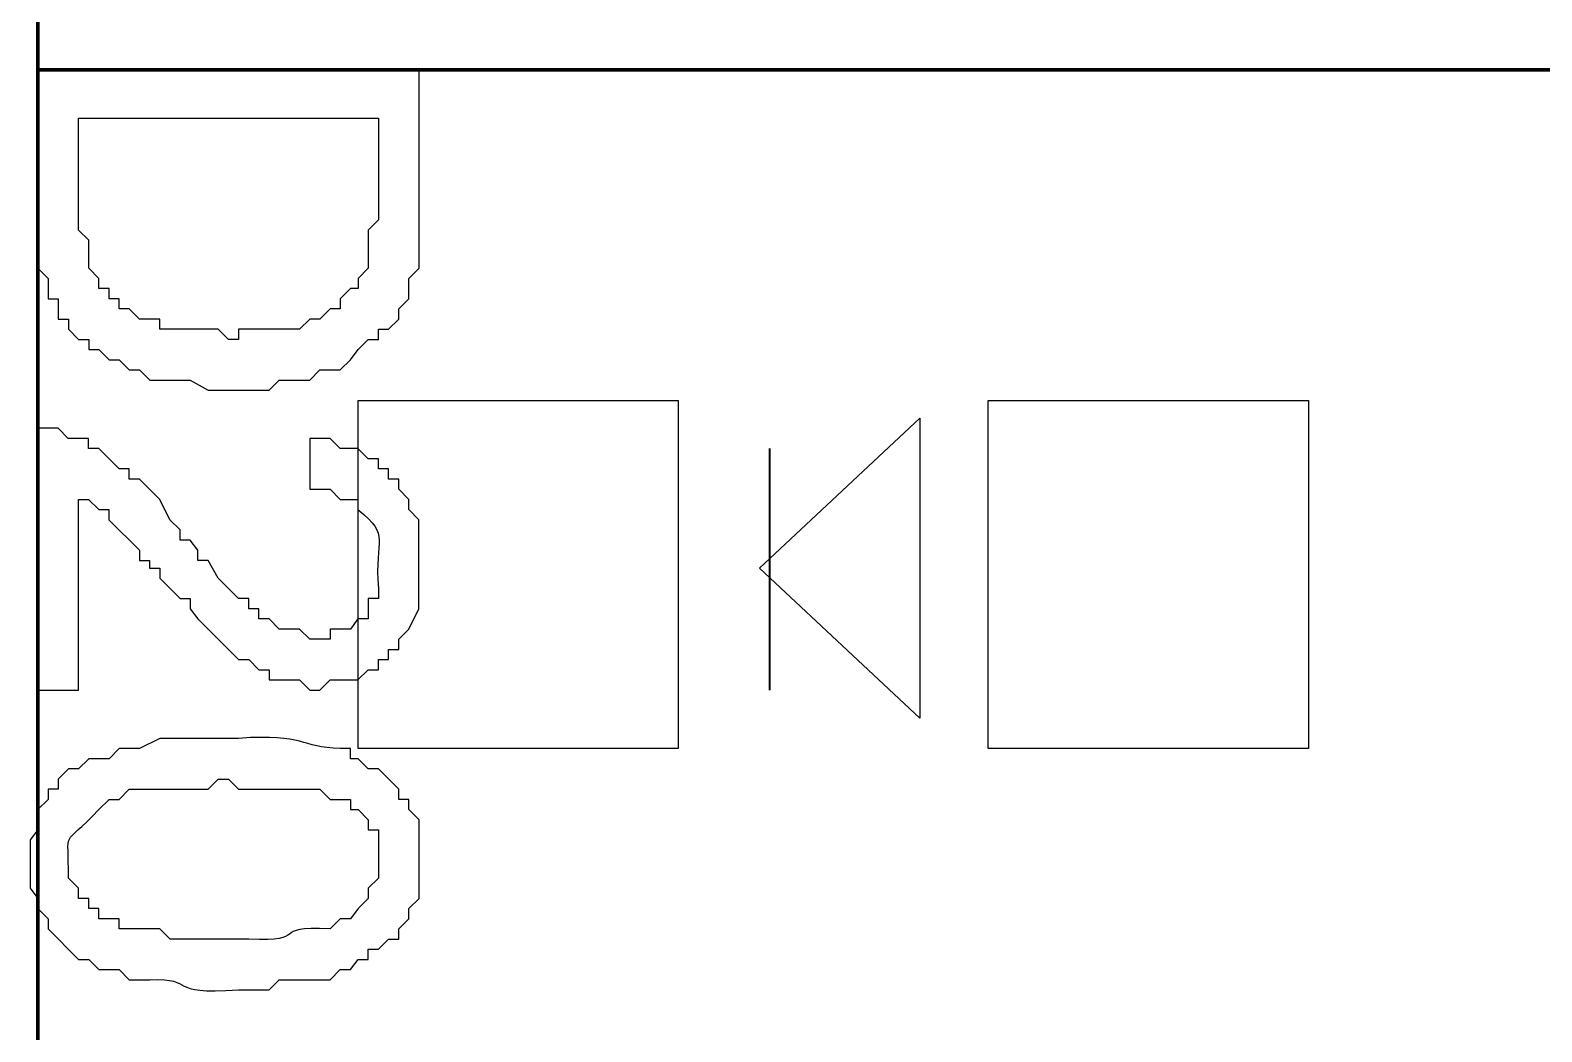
# Model space of a CAD drawing. Header units: millimetres. Extents: x -109 to -14.2, y -107.5 to -24.7.
# Drawn here: x -46.628 to -42.79, y -81.253 to -78.709 of the extents above; entities that cross this region are included whole.
import ezdxf

# ---------------------------------------------------------------- set-up
doc = ezdxf.new("R2010")
doc.units = ezdxf.units.MM
doc.header["$MEASUREMENT"] = 0
doc.layers.add('layer 1', color=7, linetype='Continuous')

msp = doc.modelspace()

# ---------------------------------------------------------------- linework, layer by layer
at = {"layer": 'layer 1', "color": 0, "lineweight": 80}
for points in [[(-46.6086, -91.5042), (-46.6086, -91.5042), (-46.6086, -40.7152), (-46.6086, -40.7152)], [(-46.6086, -78.8101), (-46.6086, -78.8101), (-37.9674, -78.8101), (-37.9674, -78.8101)]]:
    msp.add_open_spline(points, degree=3, dxfattribs=at)
at = {"layer": 'layer 1', "color": 0}
for points, knots in [([(-46.6086, -78.8101), (-46.6086, -78.8101), (-45.6406, -78.8101), (-45.6406, -78.8101), (-45.6406, -78.8101), (-45.6406, -78.8101), (-45.6406, -79.3135), (-45.6406, -79.3135), (-45.6406, -79.3135), (-45.6406, -79.3135), (-45.6664, -79.3393), (-45.6664, -79.3393), (-45.6664, -79.3393), (-45.6664, -79.3393), (-45.6664, -79.3909), (-45.6664, -79.3909), (-45.6664, -79.3909), (-45.6664, -79.3909), (-45.6922, -79.4168), (-45.6922, -79.4168), (-45.6922, -79.4168), (-45.6922, -79.4168), (-45.6922, -79.4426), (-45.6922, -79.4426), (-45.6922, -79.4426), (-45.6922, -79.4426), (-45.718, -79.4684), (-45.718, -79.4684), (-45.718, -79.4684), (-45.718, -79.4684), (-45.7438, -79.4684), (-45.7438, -79.4684), (-45.7438, -79.4684), (-45.7438, -79.4684), (-45.7438, -79.4942), (-45.7438, -79.4942), (-45.7438, -79.4942), (-45.7438, -79.4942), (-45.7696, -79.4942), (-45.7696, -79.4942), (-45.7696, -79.4942), (-45.7696, -79.4942), (-45.7954, -79.52), (-45.7954, -79.52), (-45.7954, -79.52), (-45.7954, -79.52), (-45.8148, -79.5458), (-45.8148, -79.5458), (-45.8148, -79.5458), (-45.8148, -79.5458), (-45.8406, -79.5717), (-45.8406, -79.5717), (-45.8406, -79.5717), (-45.8406, -79.5717), (-45.8922, -79.5717), (-45.8922, -79.5717), (-45.8922, -79.5717), (-45.8922, -79.5717), (-45.9181, -79.5975), (-45.9181, -79.5975), (-45.9181, -79.5975), (-45.9181, -79.5975), (-45.9955, -79.5975), (-45.9955, -79.5975), (-45.9955, -79.5975), (-45.9955, -79.5975), (-46.0213, -79.6233), (-46.0213, -79.6233), (-46.0213, -79.6233), (-46.0213, -79.6233), (-46.1762, -79.6233), (-46.1762, -79.6233), (-46.1762, -79.6233), (-46.1762, -79.6233), (-46.2214, -79.5975), (-46.2214, -79.5975), (-46.2214, -79.5975), (-46.2214, -79.5975), (-46.3246, -79.5975), (-46.3246, -79.5975), (-46.3246, -79.5975), (-46.3246, -79.5975), (-46.3505, -79.5717), (-46.3505, -79.5717), (-46.3505, -79.5717), (-46.3505, -79.5717), (-46.3763, -79.5717), (-46.3763, -79.5717), (-46.3763, -79.5717), (-46.3763, -79.5717), (-46.4021, -79.5458), (-46.4021, -79.5458), (-46.4021, -79.5458), (-46.4021, -79.5458), (-46.4279, -79.5458), (-46.4279, -79.5458), (-46.4279, -79.5458), (-46.4279, -79.5458), (-46.4537, -79.52), (-46.4537, -79.52), (-46.4537, -79.52), (-46.4537, -79.52), (-46.4795, -79.52), (-46.4795, -79.52), (-46.4795, -79.52), (-46.4795, -79.52), (-46.4795, -79.4942), (-46.4795, -79.4942), (-46.4795, -79.4942), (-46.4795, -79.4942), (-46.5053, -79.4942), (-46.5053, -79.4942), (-46.5053, -79.4942), (-46.5053, -79.4942), (-46.5311, -79.4684), (-46.5311, -79.4684), (-46.5311, -79.4684), (-46.5311, -79.4684), (-46.5311, -79.4426), (-46.5311, -79.4426), (-46.5311, -79.4426), (-46.5311, -79.4426), (-46.557, -79.4426), (-46.557, -79.4426), (-46.557, -79.4426), (-46.557, -79.4426), (-46.557, -79.3909), (-46.557, -79.3909), (-46.557, -79.3909), (-46.557, -79.3909), (-46.5828, -79.3909), (-46.5828, -79.3909), (-46.5828, -79.3909), (-46.5828, -79.3909), (-46.5828, -79.3393), (-46.5828, -79.3393), (-46.5828, -79.3393), (-46.5828, -79.3393), (-46.6086, -79.3135), (-46.6086, -79.3135), (-46.6086, -79.3135), (-46.6086, -79.3135), (-46.6086, -79.1651), (-46.6086, -79.1651), (-46.6086, -79.1651), (-46.6086, -79.1651), (-46.6086, -78.8101), (-46.6086, -78.8101)], [0, 0, 0, 0, 0.026316, 0.026316, 0.026316, 0.026316, 0.052632, 0.052632, 0.052632, 0.052632, 0.078947, 0.078947, 0.078947, 0.078947, 0.105263, 0.105263, 0.105263, 0.105263, 0.131579, 0.131579, 0.131579, 0.131579, 0.157895, 0.157895, 0.157895, 0.157895, 0.184211, 0.184211, 0.184211, 0.184211, 0.210526, 0.210526, 0.210526, 0.210526, 0.236842, 0.236842, 0.236842, 0.236842, 0.263158, 0.263158, 0.263158, 0.263158, 0.289474, 0.289474, 0.289474, 0.289474, 0.315789, 0.315789, 0.315789, 0.315789, 0.342105, 0.342105, 0.342105, 0.342105, 0.368421, 0.368421, 0.368421, 0.368421, 0.394737, 0.394737, 0.394737, 0.394737, 0.421053, 0.421053, 0.421053, 0.421053, 0.447368, 0.447368, 0.447368, 0.447368, 0.473684, 0.473684, 0.473684, 0.473684, 0.5, 0.5, 0.5, 0.5, 0.526316, 0.526316, 0.526316, 0.526316, 0.552632, 0.552632, 0.552632, 0.552632, 0.578947, 0.578947, 0.578947, 0.578947, 0.605263, 0.605263, 0.605263, 0.605263, 0.631579, 0.631579, 0.631579, 0.631579, 0.657895, 0.657895, 0.657895, 0.657895, 0.684211, 0.684211, 0.684211, 0.684211, 0.710526, 0.710526, 0.710526, 0.710526, 0.736842, 0.736842, 0.736842, 0.736842, 0.763158, 0.763158, 0.763158, 0.763158, 0.789474, 0.789474, 0.789474, 0.789474, 0.815789, 0.815789, 0.815789, 0.815789, 0.842105, 0.842105, 0.842105, 0.842105, 0.868421, 0.868421, 0.868421, 0.868421, 0.894737, 0.894737, 0.894737, 0.894737, 0.921053, 0.921053, 0.921053, 0.921053, 0.947368, 0.947368, 0.947368, 0.947368, 1, 1, 1, 1]), ([(-46.5053, -78.9328), (-46.5053, -78.9328), (-46.5053, -79.2167), (-46.5053, -79.2167), (-46.5053, -79.2167), (-46.5053, -79.2167), (-46.4795, -79.2425), (-46.4795, -79.2425), (-46.4795, -79.2425), (-46.4795, -79.2425), (-46.4795, -79.3135), (-46.4795, -79.3135), (-46.4795, -79.3135), (-46.4795, -79.3135), (-46.4537, -79.3393), (-46.4537, -79.3393), (-46.4537, -79.3393), (-46.4537, -79.3393), (-46.4537, -79.3652), (-46.4537, -79.3652), (-46.4537, -79.3652), (-46.4537, -79.3652), (-46.4279, -79.3652), (-46.4279, -79.3652), (-46.4279, -79.3652), (-46.4279, -79.3652), (-46.4279, -79.3909), (-46.4279, -79.3909), (-46.4279, -79.3909), (-46.4279, -79.3909), (-46.4021, -79.3909), (-46.4021, -79.3909), (-46.4021, -79.3909), (-46.4021, -79.3909), (-46.4021, -79.4168), (-46.4021, -79.4168), (-46.4021, -79.4168), (-46.4021, -79.4168), (-46.3763, -79.4168), (-46.3763, -79.4168), (-46.3763, -79.4168), (-46.3763, -79.4168), (-46.3505, -79.4426), (-46.3505, -79.4426), (-46.3505, -79.4426), (-46.3505, -79.4426), (-46.2988, -79.4426), (-46.2988, -79.4426), (-46.2988, -79.4426), (-46.2988, -79.4426), (-46.2988, -79.4684), (-46.2988, -79.4684), (-46.2988, -79.4684), (-46.2988, -79.4684), (-46.1504, -79.4684), (-46.1504, -79.4684), (-46.1504, -79.4684), (-46.1504, -79.4684), (-46.1246, -79.4942), (-46.1246, -79.4942), (-46.1246, -79.4942), (-46.1246, -79.4942), (-46.0988, -79.4942), (-46.0988, -79.4942), (-46.0988, -79.4942), (-46.0988, -79.4942), (-46.0988, -79.4684), (-46.0988, -79.4684), (-46.0988, -79.4684), (-46.0988, -79.4684), (-45.9439, -79.4684), (-45.9439, -79.4684), (-45.9439, -79.4684), (-45.9439, -79.4684), (-45.9181, -79.4426), (-45.9181, -79.4426), (-45.9181, -79.4426), (-45.9181, -79.4426), (-45.8922, -79.4426), (-45.8922, -79.4426), (-45.8922, -79.4426), (-45.8922, -79.4426), (-45.8664, -79.4168), (-45.8664, -79.4168), (-45.8664, -79.4168), (-45.8664, -79.4168), (-45.8406, -79.4168), (-45.8406, -79.4168), (-45.8406, -79.4168), (-45.8406, -79.4168), (-45.8406, -79.3909), (-45.8406, -79.3909), (-45.8406, -79.3909), (-45.8406, -79.3909), (-45.8148, -79.3652), (-45.8148, -79.3652), (-45.8148, -79.3652), (-45.8148, -79.3652), (-45.7954, -79.3652), (-45.7954, -79.3652), (-45.7954, -79.3652), (-45.7954, -79.3652), (-45.7954, -79.3393), (-45.7954, -79.3393), (-45.7954, -79.3393), (-45.7954, -79.3393), (-45.7696, -79.3135), (-45.7696, -79.3135), (-45.7696, -79.3135), (-45.7696, -79.3135), (-45.7696, -79.2167), (-45.7696, -79.2167), (-45.7696, -79.2167), (-45.7696, -79.2167), (-45.7438, -79.1909), (-45.7438, -79.1909), (-45.7438, -79.1909), (-45.7438, -79.1909), (-45.7438, -78.9328), (-45.7438, -78.9328), (-45.7438, -78.9328), (-45.7438, -78.9328), (-46.5053, -78.9328), (-46.5053, -78.9328)], [0, 0, 0, 0, 0.03125, 0.03125, 0.03125, 0.03125, 0.0625, 0.0625, 0.0625, 0.0625, 0.09375, 0.09375, 0.09375, 0.09375, 0.125, 0.125, 0.125, 0.125, 0.15625, 0.15625, 0.15625, 0.15625, 0.1875, 0.1875, 0.1875, 0.1875, 0.21875, 0.21875, 0.21875, 0.21875, 0.25, 0.25, 0.25, 0.25, 0.28125, 0.28125, 0.28125, 0.28125, 0.3125, 0.3125, 0.3125, 0.3125, 0.34375, 0.34375, 0.34375, 0.34375, 0.375, 0.375, 0.375, 0.375, 0.40625, 0.40625, 0.40625, 0.40625, 0.4375, 0.4375, 0.4375, 0.4375, 0.46875, 0.46875, 0.46875, 0.46875, 0.5, 0.5, 0.5, 0.5, 0.53125, 0.53125, 0.53125, 0.53125, 0.5625, 0.5625, 0.5625, 0.5625, 0.59375, 0.59375, 0.59375, 0.59375, 0.625, 0.625, 0.625, 0.625, 0.65625, 0.65625, 0.65625, 0.65625, 0.6875, 0.6875, 0.6875, 0.6875, 0.71875, 0.71875, 0.71875, 0.71875, 0.75, 0.75, 0.75, 0.75, 0.78125, 0.78125, 0.78125, 0.78125, 0.8125, 0.8125, 0.8125, 0.8125, 0.84375, 0.84375, 0.84375, 0.84375, 0.875, 0.875, 0.875, 0.875, 0.90625, 0.90625, 0.90625, 0.90625, 0.9375, 0.9375, 0.9375, 0.9375, 1, 1, 1, 1]), ([(-45.7954, -79.6491), (-45.7954, -79.6491), (-45.7954, -80.5332), (-45.7954, -80.5332), (-45.7954, -80.5332), (-45.7954, -80.5332), (-44.9823, -80.5332), (-44.9823, -80.5332), (-44.9823, -80.5332), (-44.9823, -80.5332), (-44.9823, -79.6491), (-44.9823, -79.6491), (-44.9823, -79.6491), (-44.9823, -79.6491), (-45.7954, -79.6491), (-45.7954, -79.6491)], [0, 0, 0, 0, 0.2, 0.2, 0.2, 0.2, 0.4, 0.4, 0.4, 0.4, 0.6, 0.6, 0.6, 0.6, 1, 1, 1, 1]), ([(-44.195, -79.6491), (-44.195, -79.6491), (-44.195, -80.5332), (-44.195, -80.5332), (-44.195, -80.5332), (-44.195, -80.5332), (-43.3818, -80.5332), (-43.3818, -80.5332), (-43.3818, -80.5332), (-43.3818, -80.5332), (-43.3818, -79.6491), (-43.3818, -79.6491), (-43.3818, -79.6491), (-43.3818, -79.6491), (-44.195, -79.6491), (-44.195, -79.6491)], [0, 0, 0, 0, 0.2, 0.2, 0.2, 0.2, 0.4, 0.4, 0.4, 0.4, 0.6, 0.6, 0.6, 0.6, 1, 1, 1, 1]), ([(-46.5054, -80.3848), (-46.5054, -80.3848), (-46.6087, -80.3848), (-46.6087, -80.3848), (-46.6087, -80.3848), (-46.6087, -80.3848), (-46.6087, -79.7201), (-46.6087, -79.7201), (-46.6087, -79.7201), (-46.6087, -79.7201), (-46.5571, -79.7201), (-46.5571, -79.7201), (-46.5571, -79.7201), (-46.5571, -79.7201), (-46.5313, -79.7459), (-46.5313, -79.7459), (-46.5313, -79.7459), (-46.5313, -79.7459), (-46.4796, -79.7459), (-46.4796, -79.7459), (-46.4796, -79.7459), (-46.4796, -79.7459), (-46.4796, -79.7717), (-46.4796, -79.7717), (-46.4796, -79.7717), (-46.4796, -79.7717), (-46.4538, -79.7717), (-46.4538, -79.7717), (-46.4538, -79.7717), (-46.4538, -79.7717), (-46.4022, -79.8233), (-46.4022, -79.8233), (-46.4022, -79.8233), (-46.4022, -79.8233), (-46.3764, -79.8233), (-46.3764, -79.8233), (-46.3764, -79.8233), (-46.3764, -79.8233), (-46.3764, -79.8492), (-46.3764, -79.8492), (-46.3764, -79.8492), (-46.3764, -79.8492), (-46.3505, -79.8492), (-46.3505, -79.8492), (-46.3505, -79.8492), (-46.3505, -79.8492), (-46.2989, -79.9008), (-46.2989, -79.9008), (-46.2989, -79.9008), (-46.2989, -79.9008), (-46.2731, -79.9524), (-46.2731, -79.9524), (-46.2731, -79.9524), (-46.2731, -79.9524), (-46.2473, -79.9782), (-46.2473, -79.9782), (-46.2473, -79.9782), (-46.2473, -79.9782), (-46.2473, -80.0041), (-46.2473, -80.0041), (-46.2473, -80.0041), (-46.2473, -80.0041), (-46.2215, -80.0041), (-46.2215, -80.0041), (-46.2215, -80.0041), (-46.2215, -80.0041), (-46.2021, -80.0298), (-46.2021, -80.0298), (-46.2021, -80.0298), (-46.2021, -80.0298), (-46.2021, -80.0557), (-46.2021, -80.0557), (-46.2021, -80.0557), (-46.2021, -80.0557), (-46.1763, -80.0557), (-46.1763, -80.0557), (-46.1763, -80.0557), (-46.1763, -80.0557), (-46.1505, -80.1009), (-46.1505, -80.1009), (-46.1505, -80.1009), (-46.1505, -80.1009), (-46.0989, -80.1525), (-46.0989, -80.1525), (-46.0989, -80.1525), (-46.0989, -80.1525), (-46.073, -80.1525), (-46.073, -80.1525), (-46.073, -80.1525), (-46.073, -80.1525), (-46.073, -80.1783), (-46.073, -80.1783), (-46.073, -80.1783), (-46.073, -80.1783), (-46.0472, -80.1783), (-46.0472, -80.1783), (-46.0472, -80.1783), (-46.0472, -80.1783), (-46.0472, -80.2041), (-46.0472, -80.2041), (-46.0472, -80.2041), (-46.0472, -80.2041), (-46.0214, -80.2041), (-46.0214, -80.2041), (-46.0214, -80.2041), (-46.0214, -80.2041), (-45.9956, -80.2299), (-45.9956, -80.2299), (-45.9956, -80.2299), (-45.9956, -80.2299), (-45.944, -80.2299), (-45.944, -80.2299), (-45.944, -80.2299), (-45.944, -80.2299), (-45.9182, -80.2557), (-45.9182, -80.2557), (-45.9182, -80.2557), (-45.9182, -80.2557), (-45.8665, -80.2557), (-45.8665, -80.2557), (-45.8665, -80.2557), (-45.8665, -80.2557), (-45.8665, -80.2299), (-45.8665, -80.2299), (-45.8665, -80.2299), (-45.8665, -80.2299), (-45.8149, -80.2299), (-45.8149, -80.2299), (-45.8149, -80.2299), (-45.8149, -80.2299), (-45.7956, -80.2041), (-45.7956, -80.2041), (-45.7956, -80.2041), (-45.7956, -80.2041), (-45.7697, -80.2041), (-45.7697, -80.2041), (-45.7697, -80.2041), (-45.7697, -80.2041), (-45.7697, -80.1525), (-45.7697, -80.1525), (-45.7697, -80.1525), (-45.7697, -80.1525), (-45.7439, -80.1525), (-45.7439, -80.1525), (-45.7439, -80.1525), (-45.7439, -80.1525), (-45.7439, -80.1266), (-45.7439, -80.1266), (-45.7439, -80.1266), (-45.7547, -79.996), (-45.7102, -79.9964), (-45.7956, -79.9266), (-45.7956, -79.9266), (-45.7956, -79.9266), (-45.7956, -79.9008), (-45.7956, -79.9008), (-45.7956, -79.9008), (-45.7956, -79.9008), (-45.8407, -79.9008), (-45.8407, -79.9008), (-45.8407, -79.9008), (-45.8407, -79.9008), (-45.8665, -79.875), (-45.8665, -79.875), (-45.8665, -79.875), (-45.8665, -79.875), (-45.9182, -79.875), (-45.9182, -79.875), (-45.9182, -79.875), (-45.9182, -79.875), (-45.9182, -79.7459), (-45.9182, -79.7459), (-45.9182, -79.7459), (-45.9182, -79.7459), (-45.8665, -79.7459), (-45.8665, -79.7459), (-45.8665, -79.7459), (-45.8665, -79.7459), (-45.8407, -79.7717), (-45.8407, -79.7717), (-45.8407, -79.7717), (-45.8407, -79.7717), (-45.7956, -79.7717), (-45.7956, -79.7717), (-45.7956, -79.7717), (-45.7956, -79.7717), (-45.7697, -79.7975), (-45.7697, -79.7975), (-45.7697, -79.7975), (-45.7697, -79.7975), (-45.7439, -79.7975), (-45.7439, -79.7975), (-45.7439, -79.7975), (-45.7439, -79.7975), (-45.7439, -79.8233), (-45.7439, -79.8233), (-45.7439, -79.8233), (-45.7439, -79.8233), (-45.7181, -79.8233), (-45.7181, -79.8233), (-45.7181, -79.8233), (-45.7181, -79.8233), (-45.7181, -79.8492), (-45.7181, -79.8492), (-45.7181, -79.8492), (-45.7181, -79.8492), (-45.6923, -79.8492), (-45.6923, -79.8492), (-45.6923, -79.8492), (-45.6923, -79.8492), (-45.6923, -79.875), (-45.6923, -79.875), (-45.6923, -79.875), (-45.6923, -79.875), (-45.6665, -79.9008), (-45.6665, -79.9008), (-45.6665, -79.9008), (-45.6665, -79.9008), (-45.6665, -79.9266), (-45.6665, -79.9266), (-45.6665, -79.9266), (-45.6665, -79.9266), (-45.6407, -79.9524), (-45.6407, -79.9524), (-45.6407, -79.9524), (-45.6407, -79.9524), (-45.6407, -80.1783), (-45.6407, -80.1783), (-45.6407, -80.1783), (-45.6407, -80.1783), (-45.6665, -80.2299), (-45.6665, -80.2299), (-45.6665, -80.2299), (-45.6665, -80.2299), (-45.6923, -80.2557), (-45.6923, -80.2557), (-45.6923, -80.2557), (-45.6923, -80.2557), (-45.6923, -80.2815), (-45.6923, -80.2815), (-45.6923, -80.2815), (-45.6923, -80.2815), (-45.7181, -80.2815), (-45.7181, -80.2815), (-45.7181, -80.2815), (-45.7181, -80.2815), (-45.7181, -80.3074), (-45.7181, -80.3074), (-45.7181, -80.3074), (-45.7181, -80.3074), (-45.7439, -80.3074), (-45.7439, -80.3074), (-45.7439, -80.3074), (-45.7439, -80.3074), (-45.7439, -80.3332), (-45.7439, -80.3332), (-45.7439, -80.3332), (-45.7439, -80.3332), (-45.7697, -80.3332), (-45.7697, -80.3332), (-45.7697, -80.3332), (-45.7697, -80.3332), (-45.7956, -80.359), (-45.7956, -80.359), (-45.7956, -80.359), (-45.7956, -80.359), (-45.8665, -80.359), (-45.8665, -80.359), (-45.8665, -80.359), (-45.8665, -80.359), (-45.8924, -80.3848), (-45.8924, -80.3848), (-45.8924, -80.3848), (-45.8924, -80.3848), (-45.9182, -80.3848), (-45.9182, -80.3848), (-45.9182, -80.3848), (-45.9182, -80.3848), (-45.944, -80.359), (-45.944, -80.359), (-45.944, -80.359), (-45.944, -80.359), (-46.0214, -80.359), (-46.0214, -80.359), (-46.0214, -80.359), (-46.0214, -80.359), (-46.0214, -80.3332), (-46.0214, -80.3332), (-46.0214, -80.3332), (-46.0214, -80.3332), (-46.0472, -80.3332), (-46.0472, -80.3332), (-46.0472, -80.3332), (-46.0472, -80.3332), (-46.073, -80.3074), (-46.073, -80.3074), (-46.073, -80.3074), (-46.073, -80.3074), (-46.0989, -80.3074), (-46.0989, -80.3074), (-46.0989, -80.3074), (-46.0989, -80.3074), (-46.2021, -80.2041), (-46.2021, -80.2041), (-46.2021, -80.2041), (-46.2021, -80.2041), (-46.2215, -80.1783), (-46.2215, -80.1783), (-46.2215, -80.1783), (-46.2215, -80.1783), (-46.2215, -80.1525), (-46.2215, -80.1525), (-46.2215, -80.1525), (-46.2215, -80.1525), (-46.2473, -80.1525), (-46.2473, -80.1525), (-46.2473, -80.1525), (-46.2473, -80.1525), (-46.2989, -80.1009), (-46.2989, -80.1009), (-46.2989, -80.1009), (-46.2989, -80.1009), (-46.2989, -80.075), (-46.2989, -80.075), (-46.2989, -80.075), (-46.2989, -80.075), (-46.3247, -80.075), (-46.3247, -80.075), (-46.3247, -80.075), (-46.3247, -80.075), (-46.3247, -80.0557), (-46.3247, -80.0557), (-46.3247, -80.0557), (-46.3247, -80.0557), (-46.3505, -80.0557), (-46.3505, -80.0557), (-46.3505, -80.0557), (-46.3505, -80.0557), (-46.3505, -80.0298), (-46.3505, -80.0298), (-46.3505, -80.0298), (-46.3505, -80.0298), (-46.428, -79.9524), (-46.428, -79.9524), (-46.428, -79.9524), (-46.428, -79.9524), (-46.428, -79.9266), (-46.428, -79.9266), (-46.428, -79.9266), (-46.428, -79.9266), (-46.4538, -79.9266), (-46.4538, -79.9266), (-46.4538, -79.9266), (-46.4538, -79.9266), (-46.4796, -79.9008), (-46.4796, -79.9008), (-46.4796, -79.9008), (-46.4796, -79.9008), (-46.5054, -79.9008), (-46.5054, -79.9008), (-46.5054, -79.9008), (-46.5054, -79.9008), (-46.5054, -80.3848), (-46.5054, -80.3848)], [0, 0, 0, 0, 0.01087, 0.01087, 0.01087, 0.01087, 0.021739, 0.021739, 0.021739, 0.021739, 0.032609, 0.032609, 0.032609, 0.032609, 0.043478, 0.043478, 0.043478, 0.043478, 0.054348, 0.054348, 0.054348, 0.054348, 0.065217, 0.065217, 0.065217, 0.065217, 0.076087, 0.076087, 0.076087, 0.076087, 0.086957, 0.086957, 0.086957, 0.086957, 0.097826, 0.097826, 0.097826, 0.097826, 0.108696, 0.108696, 0.108696, 0.108696, 0.119565, 0.119565, 0.119565, 0.119565, 0.130435, 0.130435, 0.130435, 0.130435, 0.141304, 0.141304, 0.141304, 0.141304, 0.152174, 0.152174, 0.152174, 0.152174, 0.163043, 0.163043, 0.163043, 0.163043, 0.173913, 0.173913, 0.173913, 0.173913, 0.184783, 0.184783, 0.184783, 0.184783, 0.195652, 0.195652, 0.195652, 0.195652, 0.206522, 0.206522, 0.206522, 0.206522, 0.217391, 0.217391, 0.217391, 0.217391, 0.228261, 0.228261, 0.228261, 0.228261, 0.23913, 0.23913, 0.23913, 0.23913, 0.25, 0.25, 0.25, 0.25, 0.26087, 0.26087, 0.26087, 0.26087, 0.271739, 0.271739, 0.271739, 0.271739, 0.282609, 0.282609, 0.282609, 0.282609, 0.293478, 0.293478, 0.293478, 0.293478, 0.304348, 0.304348, 0.304348, 0.304348, 0.315217, 0.315217, 0.315217, 0.315217, 0.326087, 0.326087, 0.326087, 0.326087, 0.336957, 0.336957, 0.336957, 0.336957, 0.347826, 0.347826, 0.347826, 0.347826, 0.358696, 0.358696, 0.358696, 0.358696, 0.369565, 0.369565, 0.369565, 0.369565, 0.380435, 0.380435, 0.380435, 0.380435, 0.391304, 0.391304, 0.391304, 0.391304, 0.402174, 0.402174, 0.402174, 0.402174, 0.413043, 0.413043, 0.413043, 0.413043, 0.423913, 0.423913, 0.423913, 0.423913, 0.434783, 0.434783, 0.434783, 0.434783, 0.445652, 0.445652, 0.445652, 0.445652, 0.456522, 0.456522, 0.456522, 0.456522, 0.467391, 0.467391, 0.467391, 0.467391, 0.478261, 0.478261, 0.478261, 0.478261, 0.48913, 0.48913, 0.48913, 0.48913, 0.5, 0.5, 0.5, 0.5, 0.51087, 0.51087, 0.51087, 0.51087, 0.521739, 0.521739, 0.521739, 0.521739, 0.532609, 0.532609, 0.532609, 0.532609, 0.543478, 0.543478, 0.543478, 0.543478, 0.554348, 0.554348, 0.554348, 0.554348, 0.565217, 0.565217, 0.565217, 0.565217, 0.576087, 0.576087, 0.576087, 0.576087, 0.586957, 0.586957, 0.586957, 0.586957, 0.597826, 0.597826, 0.597826, 0.597826, 0.608696, 0.608696, 0.608696, 0.608696, 0.619565, 0.619565, 0.619565, 0.619565, 0.630435, 0.630435, 0.630435, 0.630435, 0.641304, 0.641304, 0.641304, 0.641304, 0.652174, 0.652174, 0.652174, 0.652174, 0.663043, 0.663043, 0.663043, 0.663043, 0.673913, 0.673913, 0.673913, 0.673913, 0.684783, 0.684783, 0.684783, 0.684783, 0.695652, 0.695652, 0.695652, 0.695652, 0.706522, 0.706522, 0.706522, 0.706522, 0.717391, 0.717391, 0.717391, 0.717391, 0.728261, 0.728261, 0.728261, 0.728261, 0.73913, 0.73913, 0.73913, 0.73913, 0.75, 0.75, 0.75, 0.75, 0.76087, 0.76087, 0.76087, 0.76087, 0.771739, 0.771739, 0.771739, 0.771739, 0.782609, 0.782609, 0.782609, 0.782609, 0.793478, 0.793478, 0.793478, 0.793478, 0.804348, 0.804348, 0.804348, 0.804348, 0.815217, 0.815217, 0.815217, 0.815217, 0.826087, 0.826087, 0.826087, 0.826087, 0.836957, 0.836957, 0.836957, 0.836957, 0.847826, 0.847826, 0.847826, 0.847826, 0.858696, 0.858696, 0.858696, 0.858696, 0.869565, 0.869565, 0.869565, 0.869565, 0.880435, 0.880435, 0.880435, 0.880435, 0.891304, 0.891304, 0.891304, 0.891304, 0.902174, 0.902174, 0.902174, 0.902174, 0.913043, 0.913043, 0.913043, 0.913043, 0.923913, 0.923913, 0.923913, 0.923913, 0.934783, 0.934783, 0.934783, 0.934783, 0.945652, 0.945652, 0.945652, 0.945652, 0.956522, 0.956522, 0.956522, 0.956522, 0.967391, 0.967391, 0.967391, 0.967391, 0.978261, 0.978261, 0.978261, 0.978261, 1, 1, 1, 1]), ([(-44.3692, -79.6943), (-44.3692, -79.6943), (-44.7758, -80.075), (-44.7758, -80.075), (-44.7758, -80.075), (-44.7758, -80.075), (-44.3692, -80.4558), (-44.3692, -80.4558), (-44.3692, -80.4558), (-44.3692, -80.4558), (-44.3692, -79.6943), (-44.3692, -79.6943)], [0, 0, 0, 0, 0.25, 0.25, 0.25, 0.25, 0.5, 0.5, 0.5, 0.5, 1, 1, 1, 1]), ([(-46.1246, -80.5074), (-46.1246, -80.5074), (-46.0988, -80.5074), (-46.0988, -80.5074), (-46.0988, -80.5074), (-45.927, -80.4951), (-45.9443, -80.531), (-45.8406, -80.5332), (-45.8406, -80.5332), (-45.8406, -80.5332), (-45.8148, -80.5332), (-45.8148, -80.5332), (-45.8148, -80.5332), (-45.8148, -80.5332), (-45.8148, -80.559), (-45.8148, -80.559), (-45.8148, -80.559), (-45.8148, -80.559), (-45.7954, -80.559), (-45.7954, -80.559), (-45.7954, -80.559), (-45.7954, -80.559), (-45.7696, -80.5849), (-45.7696, -80.5849), (-45.7696, -80.5849), (-45.7696, -80.5849), (-45.7438, -80.5849), (-45.7438, -80.5849), (-45.7438, -80.5849), (-45.7438, -80.5849), (-45.6922, -80.6365), (-45.6922, -80.6365), (-45.6922, -80.6365), (-45.6922, -80.6365), (-45.6922, -80.6623), (-45.6922, -80.6623), (-45.6922, -80.6623), (-45.6922, -80.6623), (-45.6664, -80.6623), (-45.6664, -80.6623), (-45.6664, -80.6623), (-45.6664, -80.6623), (-45.6664, -80.6881), (-45.6664, -80.6881), (-45.6664, -80.6881), (-45.6664, -80.6881), (-45.6406, -80.7139), (-45.6406, -80.7139), (-45.6406, -80.7139), (-45.6406, -80.7139), (-45.6406, -80.914), (-45.6406, -80.914), (-45.6406, -80.914), (-45.6406, -80.914), (-45.6664, -80.9398), (-45.6664, -80.9398), (-45.6664, -80.9398), (-45.6664, -80.9398), (-45.6664, -80.9656), (-45.6664, -80.9656), (-45.6664, -80.9656), (-45.6664, -80.9656), (-45.6922, -80.9914), (-45.6922, -80.9914), (-45.6922, -80.9914), (-45.6922, -80.9914), (-45.6922, -81.0172), (-45.6922, -81.0172), (-45.6922, -81.0172), (-45.6922, -81.0172), (-45.718, -81.0172), (-45.718, -81.0172), (-45.718, -81.0172), (-45.718, -81.0172), (-45.7438, -81.0431), (-45.7438, -81.0431), (-45.7438, -81.0431), (-45.7438, -81.0431), (-45.7696, -81.0431), (-45.7696, -81.0431), (-45.7696, -81.0431), (-45.7696, -81.0431), (-45.7696, -81.0689), (-45.7696, -81.0689), (-45.7696, -81.0689), (-45.7696, -81.0689), (-45.7954, -81.0689), (-45.7954, -81.0689), (-45.7954, -81.0689), (-45.7954, -81.0689), (-45.8148, -81.0947), (-45.8148, -81.0947), (-45.8148, -81.0947), (-45.8148, -81.0947), (-45.8406, -81.0947), (-45.8406, -81.0947), (-45.8406, -81.0947), (-45.8406, -81.0947), (-45.8664, -81.1205), (-45.8664, -81.1205), (-45.8664, -81.1205), (-45.8664, -81.1205), (-45.9955, -81.1205), (-45.9955, -81.1205), (-45.9955, -81.1205), (-45.9955, -81.1205), (-46.0213, -81.1463), (-46.0213, -81.1463), (-46.0213, -81.1463), (-46.0213, -81.1463), (-46.0988, -81.1463), (-46.0988, -81.1463), (-46.0988, -81.1463), (-46.2898, -81.1587), (-46.201, -81.116), (-46.3246, -81.1205), (-46.3246, -81.1205), (-46.3246, -81.1205), (-46.3763, -81.1205), (-46.3763, -81.1205), (-46.3763, -81.1205), (-46.3763, -81.1205), (-46.4021, -81.0947), (-46.4021, -81.0947), (-46.4021, -81.0947), (-46.4021, -81.0947), (-46.4537, -81.0947), (-46.4537, -81.0947), (-46.4537, -81.0947), (-46.4537, -81.0947), (-46.4795, -81.0689), (-46.4795, -81.0689), (-46.4795, -81.0689), (-46.4795, -81.0689), (-46.5053, -81.0689), (-46.5053, -81.0689), (-46.5053, -81.0689), (-46.5053, -81.0689), (-46.5828, -80.9914), (-46.5828, -80.9914), (-46.5828, -80.9914), (-46.5828, -80.9914), (-46.5828, -80.9656), (-46.5828, -80.9656), (-46.5828, -80.9656), (-46.5828, -80.9656), (-46.6086, -80.9398), (-46.6086, -80.9398), (-46.6086, -80.9398), (-46.6086, -80.9398), (-46.6086, -80.914), (-46.6086, -80.914), (-46.6086, -80.914), (-46.6086, -80.914), (-46.6279, -80.8882), (-46.6279, -80.8882), (-46.6279, -80.8882), (-46.6279, -80.8882), (-46.6279, -80.7655), (-46.6279, -80.7655), (-46.6279, -80.7655), (-46.6279, -80.7655), (-46.6086, -80.7397), (-46.6086, -80.7397), (-46.6086, -80.7397), (-46.6086, -80.7397), (-46.6086, -80.6881), (-46.6086, -80.6881), (-46.6086, -80.6881), (-46.6086, -80.6881), (-46.5828, -80.6623), (-46.5828, -80.6623), (-46.5828, -80.6623), (-46.5828, -80.6623), (-46.5828, -80.6365), (-46.5828, -80.6365), (-46.5828, -80.6365), (-46.5828, -80.6365), (-46.557, -80.6365), (-46.557, -80.6365), (-46.557, -80.6365), (-46.557, -80.6365), (-46.557, -80.6107), (-46.557, -80.6107), (-46.557, -80.6107), (-46.557, -80.6107), (-46.5311, -80.5849), (-46.5311, -80.5849), (-46.5311, -80.5849), (-46.5311, -80.5849), (-46.5053, -80.5849), (-46.5053, -80.5849), (-46.5053, -80.5849), (-46.5053, -80.5849), (-46.4795, -80.559), (-46.4795, -80.559), (-46.4795, -80.559), (-46.4795, -80.559), (-46.4279, -80.559), (-46.4279, -80.559), (-46.4279, -80.559), (-46.4279, -80.559), (-46.4021, -80.5332), (-46.4021, -80.5332), (-46.4021, -80.5332), (-46.4021, -80.5332), (-46.3505, -80.5332), (-46.3505, -80.5332), (-46.3505, -80.5332), (-46.3505, -80.5332), (-46.2988, -80.5074), (-46.2988, -80.5074), (-46.2988, -80.5074), (-46.2988, -80.5074), (-46.1246, -80.5074), (-46.1246, -80.5074)], [0, 0, 0, 0, 0.018182, 0.018182, 0.018182, 0.018182, 0.036364, 0.036364, 0.036364, 0.036364, 0.054545, 0.054545, 0.054545, 0.054545, 0.072727, 0.072727, 0.072727, 0.072727, 0.090909, 0.090909, 0.090909, 0.090909, 0.109091, 0.109091, 0.109091, 0.109091, 0.127273, 0.127273, 0.127273, 0.127273, 0.145455, 0.145455, 0.145455, 0.145455, 0.163636, 0.163636, 0.163636, 0.163636, 0.181818, 0.181818, 0.181818, 0.181818, 0.2, 0.2, 0.2, 0.2, 0.218182, 0.218182, 0.218182, 0.218182, 0.236364, 0.236364, 0.236364, 0.236364, 0.254545, 0.254545, 0.254545, 0.254545, 0.272727, 0.272727, 0.272727, 0.272727, 0.290909, 0.290909, 0.290909, 0.290909, 0.309091, 0.309091, 0.309091, 0.309091, 0.327273, 0.327273, 0.327273, 0.327273, 0.345455, 0.345455, 0.345455, 0.345455, 0.363636, 0.363636, 0.363636, 0.363636, 0.381818, 0.381818, 0.381818, 0.381818, 0.4, 0.4, 0.4, 0.4, 0.418182, 0.418182, 0.418182, 0.418182, 0.436364, 0.436364, 0.436364, 0.436364, 0.454545, 0.454545, 0.454545, 0.454545, 0.472727, 0.472727, 0.472727, 0.472727, 0.490909, 0.490909, 0.490909, 0.490909, 0.509091, 0.509091, 0.509091, 0.509091, 0.527273, 0.527273, 0.527273, 0.527273, 0.545455, 0.545455, 0.545455, 0.545455, 0.563636, 0.563636, 0.563636, 0.563636, 0.581818, 0.581818, 0.581818, 0.581818, 0.6, 0.6, 0.6, 0.6, 0.618182, 0.618182, 0.618182, 0.618182, 0.636364, 0.636364, 0.636364, 0.636364, 0.654545, 0.654545, 0.654545, 0.654545, 0.672727, 0.672727, 0.672727, 0.672727, 0.690909, 0.690909, 0.690909, 0.690909, 0.709091, 0.709091, 0.709091, 0.709091, 0.727273, 0.727273, 0.727273, 0.727273, 0.745455, 0.745455, 0.745455, 0.745455, 0.763636, 0.763636, 0.763636, 0.763636, 0.781818, 0.781818, 0.781818, 0.781818, 0.8, 0.8, 0.8, 0.8, 0.818182, 0.818182, 0.818182, 0.818182, 0.836364, 0.836364, 0.836364, 0.836364, 0.854545, 0.854545, 0.854545, 0.854545, 0.872727, 0.872727, 0.872727, 0.872727, 0.890909, 0.890909, 0.890909, 0.890909, 0.909091, 0.909091, 0.909091, 0.909091, 0.927273, 0.927273, 0.927273, 0.927273, 0.945455, 0.945455, 0.945455, 0.945455, 0.963636, 0.963636, 0.963636, 0.963636, 1, 1, 1, 1]), ([(-46.1246, -80.6107), (-46.1246, -80.6107), (-46.1504, -80.6107), (-46.1504, -80.6107), (-46.1504, -80.6107), (-46.1504, -80.6107), (-46.1762, -80.6365), (-46.1762, -80.6365), (-46.1762, -80.6365), (-46.1762, -80.6365), (-46.3763, -80.6365), (-46.3763, -80.6365), (-46.3763, -80.6365), (-46.3763, -80.6365), (-46.4021, -80.6623), (-46.4021, -80.6623), (-46.4021, -80.6623), (-46.4021, -80.6623), (-46.4279, -80.6623), (-46.4279, -80.6623), (-46.4279, -80.6623), (-46.4279, -80.6623), (-46.4537, -80.6881), (-46.4537, -80.6881), (-46.4537, -80.6881), (-46.552, -80.792), (-46.5291, -80.7261), (-46.5311, -80.8623), (-46.5311, -80.8623), (-46.5311, -80.8623), (-46.5053, -80.8882), (-46.5053, -80.8882), (-46.5053, -80.8882), (-46.5053, -80.8882), (-46.5053, -80.914), (-46.5053, -80.914), (-46.5053, -80.914), (-46.5053, -80.914), (-46.4795, -80.914), (-46.4795, -80.914), (-46.4795, -80.914), (-46.4795, -80.914), (-46.4795, -80.9398), (-46.4795, -80.9398), (-46.4795, -80.9398), (-46.4795, -80.9398), (-46.4537, -80.9398), (-46.4537, -80.9398), (-46.4537, -80.9398), (-46.4537, -80.9398), (-46.4537, -80.9656), (-46.4537, -80.9656), (-46.4537, -80.9656), (-46.4537, -80.9656), (-46.4021, -80.9656), (-46.4021, -80.9656), (-46.4021, -80.9656), (-46.4021, -80.9656), (-46.4021, -80.9914), (-46.4021, -80.9914), (-46.4021, -80.9914), (-46.4021, -80.9914), (-46.2988, -80.9914), (-46.2988, -80.9914), (-46.2988, -80.9914), (-46.2988, -80.9914), (-46.273, -81.0172), (-46.273, -81.0172), (-46.273, -81.0172), (-46.273, -81.0172), (-46.0729, -81.0172), (-46.0729, -81.0172), (-46.0729, -81.0172), (-45.9129, -81.0263), (-46.0265, -80.9824), (-45.8664, -80.9914), (-45.8664, -80.9914), (-45.8664, -80.9914), (-45.8406, -80.9656), (-45.8406, -80.9656), (-45.8406, -80.9656), (-45.8406, -80.9656), (-45.8148, -80.9656), (-45.8148, -80.9656), (-45.8148, -80.9656), (-45.8148, -80.9656), (-45.7954, -80.9398), (-45.7954, -80.9398), (-45.7954, -80.9398), (-45.7954, -80.9398), (-45.7696, -80.914), (-45.7696, -80.914), (-45.7696, -80.914), (-45.7696, -80.914), (-45.7696, -80.8882), (-45.7696, -80.8882), (-45.7696, -80.8882), (-45.7696, -80.8882), (-45.7438, -80.8623), (-45.7438, -80.8623), (-45.7438, -80.8623), (-45.7438, -80.8623), (-45.7438, -80.7397), (-45.7438, -80.7397), (-45.7438, -80.7397), (-45.7438, -80.7397), (-45.7696, -80.7397), (-45.7696, -80.7397), (-45.7696, -80.7397), (-45.7696, -80.7397), (-45.7696, -80.7139), (-45.7696, -80.7139), (-45.7696, -80.7139), (-45.7696, -80.7139), (-45.7954, -80.6881), (-45.7954, -80.6881), (-45.7954, -80.6881), (-45.7954, -80.6881), (-45.8148, -80.6881), (-45.8148, -80.6881), (-45.8148, -80.6881), (-45.8148, -80.6881), (-45.8148, -80.6623), (-45.8148, -80.6623), (-45.8148, -80.6623), (-45.8148, -80.6623), (-45.8664, -80.6623), (-45.8664, -80.6623), (-45.8664, -80.6623), (-45.8664, -80.6623), (-45.8922, -80.6365), (-45.8922, -80.6365), (-45.8922, -80.6365), (-45.8922, -80.6365), (-46.0988, -80.6365), (-46.0988, -80.6365), (-46.0988, -80.6365), (-46.0988, -80.6365), (-46.1246, -80.6107), (-46.1246, -80.6107)], [0, 0, 0, 0, 0.027778, 0.027778, 0.027778, 0.027778, 0.055556, 0.055556, 0.055556, 0.055556, 0.083333, 0.083333, 0.083333, 0.083333, 0.111111, 0.111111, 0.111111, 0.111111, 0.138889, 0.138889, 0.138889, 0.138889, 0.166667, 0.166667, 0.166667, 0.166667, 0.194444, 0.194444, 0.194444, 0.194444, 0.222222, 0.222222, 0.222222, 0.222222, 0.25, 0.25, 0.25, 0.25, 0.277778, 0.277778, 0.277778, 0.277778, 0.305556, 0.305556, 0.305556, 0.305556, 0.333333, 0.333333, 0.333333, 0.333333, 0.361111, 0.361111, 0.361111, 0.361111, 0.388889, 0.388889, 0.388889, 0.388889, 0.416667, 0.416667, 0.416667, 0.416667, 0.444444, 0.444444, 0.444444, 0.444444, 0.472222, 0.472222, 0.472222, 0.472222, 0.5, 0.5, 0.5, 0.5, 0.527778, 0.527778, 0.527778, 0.527778, 0.555556, 0.555556, 0.555556, 0.555556, 0.583333, 0.583333, 0.583333, 0.583333, 0.611111, 0.611111, 0.611111, 0.611111, 0.638889, 0.638889, 0.638889, 0.638889, 0.666667, 0.666667, 0.666667, 0.666667, 0.694444, 0.694444, 0.694444, 0.694444, 0.722222, 0.722222, 0.722222, 0.722222, 0.75, 0.75, 0.75, 0.75, 0.777778, 0.777778, 0.777778, 0.777778, 0.805556, 0.805556, 0.805556, 0.805556, 0.833333, 0.833333, 0.833333, 0.833333, 0.861111, 0.861111, 0.861111, 0.861111, 0.888889, 0.888889, 0.888889, 0.888889, 0.916667, 0.916667, 0.916667, 0.916667, 0.944444, 0.944444, 0.944444, 0.944444, 1, 1, 1, 1])]:
    msp.add_open_spline(points, degree=3, knots=knots, dxfattribs=at)
at = {"layer": 'layer 1', "color": 0, "lineweight": 40}
msp.add_open_spline([(-44.75, -80.3848), (-44.75, -80.3848), (-44.75, -79.7717), (-44.75, -79.7717)], degree=3, dxfattribs=at)

doc.saveas('drawing.dxf')
